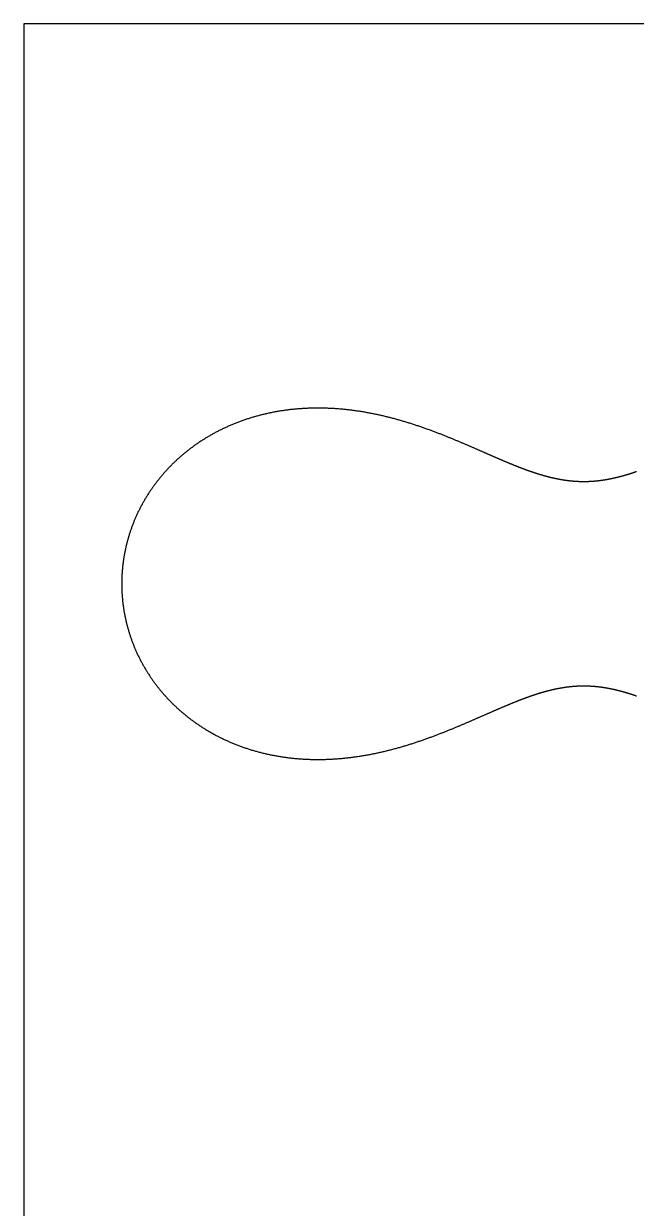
# Model space of a CAD drawing. Header units: metres. Extents: x 0 to 80, y 0 to 80.
# Drawn here: x 0 to 14.58, y 51.8 to 80 of the extents above; entities that cross this region are included whole.
import ezdxf

# ---------------------------------------------------------------- set-up
doc = ezdxf.new("R2010")
doc.units = ezdxf.units.M

msp = doc.modelspace()

# ---------------------------------------------------------------- linework, layer by layer
for p, q in [((80, 80), (0, 80)), ((0, 80), (0, 0))]:
    msp.add_line(p, q)
at = {"layer": 'ENGRAVE'}
msp.add_lwpolyline([(14.589025, 69.335147), (14.58224, 69.332796), (14.575482, 69.330464), (14.568752, 69.328149), (14.562049, 69.325851), (14.555373, 69.323571), (14.548723, 69.321308), (14.542099, 69.319062), (14.535502, 69.316833), (14.52893, 69.314621), (14.522384, 69.312425), (14.515864, 69.310246), (14.509368, 69.308084), (14.502897, 69.305938), (14.496451, 69.303808), (14.49003, 69.301694), (14.483632, 69.299596), (14.477259, 69.297515), (14.470909, 69.295449), (14.464583, 69.293398), (14.45828, 69.291363), (14.452, 69.289344), (14.445743, 69.28734), (14.439509, 69.285351), (14.433297, 69.283377), (14.427108, 69.281418), (14.42094, 69.279474), (14.414795, 69.277545), (14.408671, 69.275631), (14.402568, 69.273731), (14.396487, 69.271845), (14.390427, 69.269974), (14.384388, 69.268118), (14.378369, 69.266275), (14.372371, 69.264447), (14.366393, 69.262632), (14.360436, 69.260832), (14.354498, 69.259045), (14.34858, 69.257272), (14.342682, 69.255512), (14.336803, 69.253766), (14.330943, 69.252034), (14.325103, 69.250315), (14.319281, 69.248609), (14.313478, 69.246916), (14.307693, 69.245236), (14.301927, 69.243569), (14.296179, 69.241915), (14.290449, 69.240274), (14.284737, 69.238646), (14.279043, 69.23703), (14.273366, 69.235427), (14.267707, 69.233836), (14.262064, 69.232258), (14.256439, 69.230692), (14.250831, 69.229138), (14.245239, 69.227596), (14.239664, 69.226067), (14.234106, 69.224549), (14.228564, 69.223043), (14.223038, 69.221549), (14.217528, 69.220067), (14.212033, 69.218597), (14.206555, 69.217138), (14.201092, 69.215691), (14.195644, 69.214255), (14.190212, 69.212831), (14.184795, 69.211418), (14.179393, 69.210016), (14.174006, 69.208625), (14.168633, 69.207246), (14.163275, 69.205877), (14.157932, 69.20452), (14.152603, 69.203173), (14.147288, 69.201837), (14.141987, 69.200512), (14.1367, 69.199198), (14.131426, 69.197894), (14.126167, 69.196601), (14.120921, 69.195319), (14.115688, 69.194047), (14.110469, 69.192785), (14.105263, 69.191534), (14.100069, 69.190293), (14.094889, 69.189062), (14.089722, 69.187841), (14.084567, 69.18663), (14.079425, 69.18543), (14.074295, 69.184239), (14.069178, 69.183059), (14.064073, 69.181888), (14.05898, 69.180727), (14.053898, 69.179576), (14.048829, 69.178434), (14.043772, 69.177302), (14.038726, 69.17618), (14.033691, 69.175067), (14.028668, 69.173964), (14.023657, 69.17287), (14.018656, 69.171786), (14.013667, 69.170711), (14.008689, 69.169645), (14.003721, 69.168588), (13.998765, 69.167541), (13.993819, 69.166503), (13.988883, 69.165474), (13.983958, 69.164454), (13.979043, 69.163443), (13.974139, 69.16244), (13.969245, 69.161447), (13.964361, 69.160463), (13.959487, 69.159487), (13.954622, 69.15852), (13.949768, 69.157562), (13.944923, 69.156613), (13.940087, 69.155672), (13.935262, 69.15474), (13.930445, 69.153816), (13.925638, 69.152901), (13.92084, 69.151994), (13.916051, 69.151096), (13.911271, 69.150206), (13.9065, 69.149325), (13.901738, 69.148452), (13.896985, 69.147587), (13.89224, 69.14673), (13.887504, 69.145882), (13.882776, 69.145041), (13.878056, 69.144209), (13.873345, 69.143385), (13.868642, 69.142569), (13.863947, 69.141761), (13.859261, 69.14096), (13.854582, 69.140168), (13.849911, 69.139384), (13.845248, 69.138607), (13.840592, 69.137839), (13.835944, 69.137078), (13.831304, 69.136325), (13.826671, 69.13558), (13.822045, 69.134842), (13.817427, 69.134112), (13.812816, 69.13339), (13.808212, 69.132675), (13.803615, 69.131968), (13.799025, 69.131268), (13.794441, 69.130576), (13.789865, 69.129892), (13.785295, 69.129214), (13.780732, 69.128545), (13.776176, 69.127882), (13.771626, 69.127227), (13.767082, 69.12658), (13.762545, 69.125939), (13.758014, 69.125306), (13.753489, 69.124681), (13.748971, 69.124062), (13.744458, 69.123451), (13.739951, 69.122846), (13.73545, 69.122249), (13.730955, 69.12166), (13.726466, 69.121077), (13.721983, 69.120501), (13.717504, 69.119932), (13.713032, 69.119371), (13.708565, 69.118816), (13.704103, 69.118268), (13.699647, 69.117728), (13.695196, 69.117194), (13.69075, 69.116667), (13.686309, 69.116147), (13.681873, 69.115634), (13.677442, 69.115128), (13.673016, 69.114628), (13.668595, 69.114136), (13.664178, 69.11365), (13.659767, 69.113171), (13.655359, 69.112698), (13.650957, 69.112233), (13.646559, 69.111774), (13.642165, 69.111321), (13.637776, 69.110876), (13.633391, 69.110437), (13.62901, 69.110005), (13.624633, 69.109579), (13.62026, 69.10916), (13.615892, 69.108747), (13.611527, 69.108342), (13.607166, 69.107942), (13.602809, 69.107549), (13.598456, 69.107163), (13.594107, 69.106783), (13.589761, 69.10641), (13.585418, 69.106043), (13.58108, 69.105682), (13.576744, 69.105328), (13.572412, 69.104981), (13.568083, 69.10464), (13.563758, 69.104305), (13.559436, 69.103976), (13.555117, 69.103654), (13.550801, 69.103339), (13.546487, 69.103029), (13.542177, 69.102726), (13.53787, 69.10243), (13.533566, 69.102139), (13.529264, 69.101855), (13.524965, 69.101577), (13.520669, 69.101306), (13.516375, 69.10104), (13.512084, 69.100781), (13.507795, 69.100528), (13.503508, 69.100282), (13.499224, 69.100041), (13.494942, 69.099807), (13.490663, 69.099579), (13.486385, 69.099358), (13.48211, 69.099142), (13.477837, 69.098932), (13.473565, 69.098729), (13.469296, 69.098532), (13.465028, 69.098341), (13.460762, 69.098156), (13.456498, 69.097978), (13.452236, 69.097805), (13.447975, 69.097639), (13.443716, 69.097478), (13.439458, 69.097324), (13.435202, 69.097176), (13.430947, 69.097034), (13.426693, 69.096898), (13.422441, 69.096768), (13.41819, 69.096644), (13.41394, 69.096526), (13.409691, 69.096415), (13.405443, 69.096309), (13.401197, 69.09621), (13.396951, 69.096116), (13.392706, 69.096029), (13.388461, 69.095947), (13.384218, 69.095872), (13.379975, 69.095802), (13.375733, 69.095739), (13.371491, 69.095682), (13.36725, 69.095631), (13.36301, 69.095586), (13.358769, 69.095546), (13.35453, 69.095513), (13.35029, 69.095486), (13.346051, 69.095465), (13.341811, 69.09545), (13.337572, 69.095441), (13.333333, 69.095438), (13.329094, 69.095441), (13.324855, 69.09545), (13.320616, 69.095465), (13.316377, 69.095486), (13.312137, 69.095513), (13.307897, 69.095546), (13.303657, 69.095586), (13.299416, 69.095631), (13.295175, 69.095682), (13.290934, 69.095739), (13.286692, 69.095802), (13.282449, 69.095872), (13.278205, 69.095947), (13.273961, 69.096029), (13.269716, 69.096116), (13.26547, 69.09621), (13.261223, 69.096309), (13.256975, 69.096415), (13.252727, 69.096526), (13.248477, 69.096644), (13.244226, 69.096768), (13.239973, 69.096898), (13.23572, 69.097034), (13.231465, 69.097176), (13.227209, 69.097324), (13.222951, 69.097478), (13.218692, 69.097639), (13.214431, 69.097805), (13.210168, 69.097978), (13.205904, 69.098156), (13.201639, 69.098341), (13.197371, 69.098532), (13.193101, 69.098729), (13.18883, 69.098932), (13.184557, 69.099142), (13.180281, 69.099358), (13.176004, 69.099579), (13.171724, 69.099807), (13.167442, 69.100041), (13.163158, 69.100282), (13.158872, 69.100528), (13.154583, 69.100781), (13.150292, 69.10104), (13.145998, 69.101306), (13.141702, 69.101577), (13.137403, 69.101855), (13.133101, 69.102139), (13.128797, 69.10243), (13.124489, 69.102726), (13.120179, 69.103029), (13.115866, 69.103339), (13.11155, 69.103654), (13.107231, 69.103976), (13.102909, 69.104305), (13.098583, 69.10464), (13.094255, 69.104981), (13.089923, 69.105328), (13.085587, 69.105682), (13.081248, 69.106043), (13.076906, 69.10641), (13.07256, 69.106783), (13.068211, 69.107163), (13.063857, 69.107549), (13.0595, 69.107942), (13.05514, 69.108342), (13.050775, 69.108747), (13.046406, 69.10916), (13.042034, 69.109579), (13.037657, 69.110005), (13.033276, 69.110437), (13.028891, 69.110876), (13.024502, 69.111321), (13.020108, 69.111774), (13.01571, 69.112233), (13.011307, 69.112698), (13.0069, 69.113171), (13.002488, 69.11365), (12.998072, 69.114136), (12.993651, 69.114628), (12.989225, 69.115128), (12.984794, 69.115634), (12.980358, 69.116147), (12.975917, 69.116667), (12.971471, 69.117194), (12.96702, 69.117728), (12.962563, 69.118268), (12.958102, 69.118816), (12.953635, 69.119371), (12.949162, 69.119932), (12.944684, 69.120501), (12.940201, 69.121077), (12.935711, 69.12166), (12.931216, 69.122249), (12.926715, 69.122846), (12.922209, 69.123451), (12.917696, 69.124062), (12.913177, 69.124681), (12.908653, 69.125306), (12.904122, 69.125939), (12.899584, 69.12658), (12.895041, 69.127227), (12.890491, 69.127882), (12.885934, 69.128545), (12.881371, 69.129214), (12.876802, 69.129892), (12.872225, 69.130576), (12.867642, 69.131268), (12.863052, 69.131968), (12.858455, 69.132675), (12.853851, 69.13339), (12.84924, 69.134112), (12.844621, 69.134842), (12.839996, 69.13558), (12.835363, 69.136325), (12.830722, 69.137078), (12.826075, 69.137839), (12.821419, 69.138607), (12.816756, 69.139384), (12.812085, 69.140168), (12.807406, 69.14096), (12.802719, 69.141761), (12.798024, 69.142569), (12.793321, 69.143385), (12.78861, 69.144209), (12.783891, 69.145041), (12.779163, 69.145882), (12.774427, 69.14673), (12.769682, 69.147587), (12.764929, 69.148452), (12.760167, 69.149325), (12.755396, 69.150206), (12.750616, 69.151096), (12.745827, 69.151994), (12.741029, 69.152901), (12.736222, 69.153816), (12.731405, 69.15474), (12.726579, 69.155672), (12.721744, 69.156613), (12.716899, 69.157562), (12.712044, 69.15852), (12.70718, 69.159487), (12.702306, 69.160463), (12.697422, 69.161447), (12.692528, 69.16244), (12.687623, 69.163443), (12.682709, 69.164454), (12.677784, 69.165474), (12.672848, 69.166503), (12.667902, 69.167541), (12.662945, 69.168588), (12.657978, 69.169645), (12.653, 69.170711), (12.64801, 69.171786), (12.64301, 69.17287), (12.637998, 69.173964), (12.632975, 69.175067), (12.627941, 69.17618), (12.622895, 69.177302), (12.617838, 69.178434), (12.612768, 69.179576), (12.607687, 69.180727), (12.602594, 69.181888), (12.597489, 69.183059), (12.592371, 69.184239), (12.587242, 69.18543), (12.5821, 69.18663), (12.576945, 69.187841), (12.571777, 69.189062), (12.566597, 69.190293), (12.561404, 69.191534), (12.556198, 69.192785), (12.550979, 69.194047), (12.545746, 69.195319), (12.5405, 69.196601), (12.53524, 69.197894), (12.529967, 69.199198), (12.52468, 69.200512), (12.519379, 69.201837), (12.514064, 69.203173), (12.508735, 69.20452), (12.503391, 69.205877), (12.498034, 69.207246), (12.492661, 69.208625), (12.487274, 69.210016), (12.481872, 69.211418), (12.476454, 69.212831), (12.471022, 69.214255), (12.465575, 69.215691), (12.460112, 69.217138), (12.454633, 69.218597), (12.449139, 69.220067), (12.443629, 69.221549), (12.438103, 69.223043), (12.432561, 69.224549), (12.427002, 69.226067), (12.421427, 69.227596), (12.415836, 69.229138), (12.410228, 69.230692), (12.404602, 69.232258), (12.39896, 69.233836), (12.393301, 69.235427), (12.387624, 69.23703), (12.381929, 69.238646), (12.376217, 69.240274), (12.370487, 69.241915), (12.364739, 69.243569), (12.358973, 69.245236), (12.353189, 69.246916), (12.347386, 69.248609), (12.341564, 69.250315), (12.335723, 69.252034), (12.329864, 69.253766), (12.323985, 69.255512), (12.318086, 69.257272), (12.312168, 69.259045), (12.306231, 69.260832), (12.300273, 69.262632), (12.294295, 69.264447), (12.288297, 69.266275), (12.282279, 69.268118), (12.27624, 69.269974), (12.27018, 69.271845), (12.264098, 69.273731), (12.257996, 69.275631), (12.251872, 69.277545), (12.245727, 69.279474), (12.239559, 69.281418), (12.23337, 69.283377), (12.227158, 69.285351), (12.220924, 69.28734), (12.214667, 69.289344), (12.208387, 69.291363), (12.202084, 69.293398), (12.195758, 69.295449), (12.189408, 69.297515), (12.183035, 69.299596), (12.176637, 69.301694), (12.170215, 69.303808), (12.163769, 69.305938), (12.157299, 69.308084), (12.150803, 69.310246), (12.144282, 69.312425), (12.137736, 69.314621), (12.131165, 69.316833), (12.124567, 69.319062), (12.117944, 69.321308), (12.111294, 69.323571), (12.104618, 69.325851), (12.097914, 69.328149), (12.091184, 69.330464), (12.084427, 69.332796), (12.077642, 69.335147), (12.070829, 69.337515), (12.063988, 69.339901), (12.057119, 69.342305), (12.050221, 69.344728), (12.043295, 69.347169), (12.036339, 69.349628), (12.029354, 69.352106), (12.022339, 69.354603), (12.015294, 69.357119), (12.008219, 69.359654), (12.001114, 69.362208), (11.993978, 69.364781), (11.98681, 69.367374), (11.979611, 69.369987), (11.972381, 69.372619), (11.965119, 69.375272), (11.957824, 69.377944), (11.950497, 69.380637), (11.943136, 69.38335), (11.935743, 69.386083), (11.928316, 69.388838), (11.920855, 69.391613), (11.913361, 69.394409), (11.905831, 69.397226), (11.898267, 69.400065), (11.890668, 69.402925), (11.883033, 69.405807), (11.875363, 69.40871), (11.867656, 69.411636), (11.859913, 69.414583), (11.852133, 69.417553), (11.844316, 69.420546), (11.836462, 69.423561), (11.82857, 69.426599), (11.820639, 69.429659), (11.81267, 69.432743), (11.804662, 69.43585), (11.796614, 69.438981), (11.788527, 69.442135), (11.7804, 69.445313), (11.772233, 69.448515), (11.764024, 69.451742), (11.755775, 69.454992), (11.747483, 69.458267), (11.73915, 69.461567), (11.730775, 69.464892), (11.722356, 69.468241), (11.713895, 69.471616), (11.70539, 69.475016), (11.696841, 69.478442), (11.688247, 69.481894), (11.679609, 69.485371), (11.670926, 69.488875), (11.662196, 69.492405), (11.653421, 69.495962), (11.644599, 69.499545), (11.63573, 69.503155), (11.626814, 69.506792), (11.61785, 69.510456), (11.608838, 69.514148), (11.599776, 69.517867), (11.590666, 69.521614), (11.581506, 69.525389), (11.572296, 69.529192), (11.563035, 69.533024), (11.553723, 69.536884), (11.54436, 69.540772), (11.534945, 69.54469), (11.525477, 69.548637), (11.515956, 69.552613), (11.506382, 69.556618), (11.496754, 69.560653), (11.487071, 69.564718), (11.477334, 69.568813), (11.467541, 69.572938), (11.457692, 69.577093), (11.447786, 69.581279), (11.437824, 69.585495), (11.427804, 69.589743), (11.417726, 69.594021), (11.40759, 69.598331), (11.397394, 69.602672), (11.387139, 69.607045), (11.376824, 69.611449), (11.366449, 69.615886), (11.356012, 69.620354), (11.345513, 69.624855), (11.334952, 69.629388), (11.324329, 69.633954), (11.313642, 69.638553), (11.302891, 69.643184), (11.292076, 69.647848), (11.281195, 69.652546), (11.270249, 69.657277), (11.259238, 69.662041), (11.248159, 69.666839), (11.237013, 69.671671), (11.225799, 69.676537), (11.214517, 69.681437), (11.203167, 69.686371), (11.191746, 69.691339), (11.180256, 69.696341), (11.168695, 69.701378), (11.157062, 69.70645), (11.145358, 69.711556), (11.133582, 69.716697), (11.121733, 69.721873), (11.10981, 69.727084), (11.097813, 69.73233), (11.085741, 69.737612), (11.073595, 69.742928), (11.061372, 69.74828), (11.049073, 69.753667), (11.036698, 69.759089), (11.024244, 69.764547), (11.011713, 69.77004), (10.999103, 69.775569), (10.986414, 69.781134), (10.973645, 69.786733), (10.960796, 69.792369), (10.947866, 69.79804), (10.934855, 69.803746), (10.921762, 69.809488), (10.908586, 69.815266), (10.895327, 69.821078), (10.881984, 69.826927), (10.868558, 69.83281), (10.855047, 69.838729), (10.84145, 69.844683), (10.827768, 69.850672), (10.814, 69.856696), (10.800145, 69.862754), (10.786203, 69.868848), (10.772174, 69.874976), (10.758056, 69.881139), (10.743849, 69.887336), (10.729553, 69.893566), (10.715168, 69.899831), (10.700693, 69.90613), (10.686127, 69.912462), (10.671471, 69.918827), (10.656723, 69.925226), (10.641883, 69.931657), (10.626951, 69.938121), (10.611927, 69.944617), (10.596809, 69.951145), (10.581599, 69.957704), (10.566295, 69.964295), (10.550896, 69.970917), (10.535404, 69.977569), (10.519817, 69.984252), (10.504135, 69.990964), (10.488357, 69.997706), (10.472484, 70.004476), (10.456516, 70.011276), (10.440451, 70.018103), (10.42429, 70.024958), (10.408033, 70.03184), (10.391679, 70.038749), (10.375228, 70.045683), (10.35868, 70.052643), (10.342035, 70.059629), (10.325293, 70.066638), (10.308453, 70.073672), (10.291515, 70.080728), (10.274481, 70.087807), (10.257348, 70.094908), (10.240118, 70.10203), (10.22279, 70.109173), (10.205364, 70.116336), (10.187841, 70.123517), (10.17022, 70.130718), (10.152502, 70.137935), (10.134686, 70.14517), (10.116772, 70.15242), (10.098762, 70.159686), (10.080654, 70.166967), (10.062449, 70.17426), (10.044148, 70.181567), (10.02575, 70.188885), (10.007255, 70.196215), (9.988665, 70.203554), (9.969979, 70.210903), (9.951197, 70.21826), (9.93232, 70.225624), (9.913348, 70.232994), (9.894282, 70.24037), (9.875121, 70.24775), (9.855867, 70.255133), (9.83652, 70.262519), (9.817079, 70.269906), (9.797547, 70.277293), (9.777922, 70.284679), (9.758206, 70.292063), (9.7384, 70.299445), (9.718503, 70.306822), (9.698516, 70.314194), (9.67844, 70.32156), (9.658276, 70.328918), (9.638024, 70.336267), (9.617685, 70.343607), (9.597259, 70.350936), (9.576747, 70.358254), (9.55615, 70.365557), (9.535469, 70.372847), (9.514704, 70.380121), (9.493857, 70.387378), (9.472927, 70.394618), (9.451916, 70.401838), (9.430824, 70.409039), (9.409653, 70.416217), (9.388403, 70.423373), (9.367075, 70.430506), (9.34567, 70.437613), (9.324188, 70.444694), (9.302632, 70.451747), (9.281001, 70.458772), (9.259297, 70.465767), (9.23752, 70.472731), (9.215672, 70.479663), (9.193753, 70.486562), (9.171764, 70.493426), (9.149707, 70.500254), (9.127583, 70.507045), (9.105392, 70.513798), (9.083135, 70.520511), (9.060814, 70.527184), (9.038429, 70.533816), (9.015982, 70.540404), (8.993473, 70.546949), (8.970905, 70.553449), (8.948276, 70.559902), (8.92559, 70.566309), (8.902846, 70.572666), (8.880047, 70.578974), (8.857192, 70.585232), (8.834284, 70.591438), (8.811322, 70.597591), (8.788309, 70.60369), (8.765246, 70.609734), (8.742133, 70.615722), (8.718971, 70.621654), (8.695762, 70.627527), (8.672507, 70.633341), (8.649206, 70.639095), (8.625862, 70.644789), (8.602474, 70.65042), (8.579045, 70.655988), (8.555575, 70.661493), (8.532065, 70.666933), (8.508517, 70.672307), (8.484931, 70.677614), (8.461308, 70.682854), (8.437651, 70.688026), (8.413959, 70.693128), (8.390234, 70.69816), (8.366477, 70.703122), (8.342689, 70.708011), (8.31887, 70.712828), (8.295023, 70.717572), (8.271148, 70.722242), (8.247246, 70.726836), (8.223319, 70.731356), (8.199367, 70.735799), (8.175391, 70.740164), (8.151392, 70.744452), (8.127372, 70.748662), (8.103331, 70.752793), (8.07927, 70.756843), (8.055191, 70.760814), (8.031094, 70.764703), (8.006981, 70.76851), (7.982851, 70.772236), (7.958708, 70.775878), (7.93455, 70.779437), (7.91038, 70.782912), (7.886198, 70.786303), (7.862005, 70.789609), (7.837802, 70.792829), (7.81359, 70.795962), (7.78937, 70.79901), (7.765143, 70.80197), (7.740909, 70.804843), (7.71667, 70.807628), (7.692427, 70.810324), (7.668181, 70.812932), (7.643931, 70.81545), (7.61968, 70.817879), (7.595428, 70.820218), (7.571175, 70.822466), (7.546924, 70.824624), (7.522674, 70.82669), (7.498426, 70.828666), (7.474182, 70.830549), (7.449941, 70.83234), (7.425706, 70.834039), (7.401476, 70.835646), (7.377253, 70.837159), (7.353037, 70.838579), (7.328829, 70.839906), (7.304629, 70.841139), (7.28044, 70.842278), (7.25626, 70.843323), (7.232092, 70.844274), (7.207935, 70.84513), (7.183791, 70.845891), (7.15966, 70.846558), (7.135543, 70.847129), (7.111441, 70.847605), (7.087354, 70.847985), (7.063283, 70.84827), (7.03923, 70.848459), (7.015193, 70.848553), (6.991175, 70.84855), (6.967175, 70.848451), (6.943195, 70.848256), (6.919235, 70.847965), (6.895296, 70.847577), (6.871378, 70.847093), (6.847482, 70.846512), (6.823609, 70.845835), (6.79976, 70.845061), (6.775934, 70.844191), (6.752133, 70.843224), (6.728356, 70.84216), (6.704606, 70.840999), (6.680882, 70.839741), (6.657185, 70.838387), (6.633516, 70.836936), (6.609874, 70.835388), (6.586261, 70.833743), (6.562678, 70.832002), (6.539124, 70.830163), (6.515601, 70.828228), (6.492108, 70.826197), (6.468647, 70.824068), (6.445218, 70.821843), (6.421822, 70.819522), (6.398458, 70.817104), (6.375128, 70.814589), (6.351833, 70.811978), (6.328572, 70.809271), (6.305346, 70.806468), (6.282155, 70.803568), (6.259001, 70.800573), (6.235883, 70.797481), (6.212803, 70.794294), (6.18976, 70.791011), (6.166755, 70.787632), (6.143789, 70.784158), (6.120861, 70.780588), (6.097974, 70.776923), (6.075126, 70.773163), (6.052319, 70.769308), (6.029552, 70.765357), (6.006827, 70.761313), (5.984144, 70.757173), (5.961503, 70.752939), (5.938904, 70.748611), (5.916349, 70.744188), (5.893838, 70.739672), (5.87137, 70.735061), (5.848947, 70.730357), (5.826568, 70.725559), (5.804235, 70.720668), (5.781947, 70.715684), (5.759706, 70.710607), (5.737511, 70.705437), (5.715363, 70.700174), (5.693262, 70.694819), (5.671209, 70.689372), (5.649204, 70.683832), (5.627248, 70.678201), (5.60534, 70.672478), (5.583482, 70.666663), (5.561673, 70.660757), (5.539915, 70.654761), (5.518206, 70.648673), (5.496549, 70.642494), (5.474943, 70.636225), (5.453388, 70.629866), (5.431885, 70.623417), (5.410434, 70.616878), (5.389036, 70.61025), (5.367691, 70.603532), (5.3464, 70.596725), (5.325162, 70.589829), (5.303978, 70.582845), (5.282848, 70.575772), (5.261773, 70.568611), (5.240754, 70.561362), (5.219789, 70.554026), (5.198881, 70.546602), (5.178028, 70.53909), (5.157232, 70.531492), (5.136493, 70.523807), (5.11581, 70.516036), (5.095185, 70.508178), (5.074618, 70.500235), (5.054109, 70.492205), (5.033658, 70.484091), (5.013266, 70.475891), (4.992933, 70.467606), (4.97266, 70.459237), (4.952445, 70.450783), (4.932291, 70.442245), (4.912197, 70.433623), (4.892164, 70.424917), (4.872191, 70.416129), (4.85228, 70.407257), (4.83243, 70.398302), (4.812642, 70.389265), (4.792915, 70.380146), (4.773252, 70.370945), (4.75365, 70.361662), (4.734112, 70.352298), (4.714637, 70.342852), (4.695225, 70.333326), (4.675877, 70.323719), (4.656593, 70.314032), (4.637374, 70.304265), (4.618219, 70.294419), (4.599129, 70.284493), (4.580104, 70.274487), (4.561145, 70.264403), (4.542251, 70.254241), (4.523423, 70.244), (4.504661, 70.233682), (4.485966, 70.223285), (4.467338, 70.212812), (4.448777, 70.202261), (4.430283, 70.191634), (4.411856, 70.18093), (4.393498, 70.17015), (4.375207, 70.159294), (4.356985, 70.148363), (4.338831, 70.137356), (4.320747, 70.126275), (4.302731, 70.115118), (4.284784, 70.103888), (4.266907, 70.092584), (4.2491, 70.081205), (4.231363, 70.069754), (4.213697, 70.058229), (4.196101, 70.046632), (4.178575, 70.034962), (4.161121, 70.02322), (4.143738, 70.011406), (4.126426, 69.999521), (4.109186, 69.987564), (4.092018, 69.975536), (4.074923, 69.963438), (4.057899, 69.95127), (4.040949, 69.939032), (4.024071, 69.926724), (4.007266, 69.914347), (3.990535, 69.901901), (3.973877, 69.889386), (3.957293, 69.876803), (3.940783, 69.864152), (3.924347, 69.851433), (3.907986, 69.838647), (3.891699, 69.825793), (3.875487, 69.812873), (3.85935, 69.799887), (3.843288, 69.786835), (3.827302, 69.773717), (3.811392, 69.760533), (3.795557, 69.747284), (3.779799, 69.733971), (3.764117, 69.720593), (3.748511, 69.707151), (3.732982, 69.693646), (3.71753, 69.680077), (3.702156, 69.666444), (3.686858, 69.65275), (3.671638, 69.638992), (3.656496, 69.625173), (3.641432, 69.611292), (3.626445, 69.597349), (3.611538, 69.583345), (3.596708, 69.569281), (3.581957, 69.555156), (3.567286, 69.540971), (3.552693, 69.526726), (3.538179, 69.512422), (3.523745, 69.498059), (3.509391, 69.483637), (3.495116, 69.469157), (3.480921, 69.454618), (3.466807, 69.440022), (3.452773, 69.425369), (3.438819, 69.410658), (3.424946, 69.395891), (3.411154, 69.381068), (3.397443, 69.366188), (3.383813, 69.351253), (3.370265, 69.336263), (3.356798, 69.321218), (3.343413, 69.306118), (3.330109, 69.290963), (3.316888, 69.275755), (3.303749, 69.260493), (3.290693, 69.245179), (3.277719, 69.229811), (3.264827, 69.21439), (3.252019, 69.198918), (3.239294, 69.183393), (3.226652, 69.167818), (3.214093, 69.15219), (3.201618, 69.136513), (3.189226, 69.120784), (3.176919, 69.105006), (3.164695, 69.089178), (3.152555, 69.073301), (3.1405, 69.057374), (3.128529, 69.041399), (3.116643, 69.025375), (3.104842, 69.009304), (3.093125, 68.993185), (3.081493, 68.977019), (3.069947, 68.960805), (3.058486, 68.944546), (3.04711, 68.92824), (3.03582, 68.911888), (3.024616, 68.89549), (3.013497, 68.879048), (3.002465, 68.862561), (2.991519, 68.846029), (2.980659, 68.829453), (2.969885, 68.812834), (2.959198, 68.796171), (2.948598, 68.779465), (2.938085, 68.762716), (2.927658, 68.745926), (2.917319, 68.729093), (2.907066, 68.712219), (2.896901, 68.695304), (2.886824, 68.678347), (2.876834, 68.661351), (2.866932, 68.644314), (2.857117, 68.627237), (2.847391, 68.610121), (2.837752, 68.592966), (2.828202, 68.575773), (2.81874, 68.558541), (2.809367, 68.541271), (2.800082, 68.523963), (2.790885, 68.506618), (2.781778, 68.489237), (2.772759, 68.471819), (2.763829, 68.454364), (2.754989, 68.436874), (2.746237, 68.419349), (2.737575, 68.401789), (2.729002, 68.384194), (2.720519, 68.366564), (2.712125, 68.348901), (2.703821, 68.331204), (2.695607, 68.313474), (2.687483, 68.295711), (2.679449, 68.277915), (2.671504, 68.260088), (2.663651, 68.242228), (2.655887, 68.224338), (2.648214, 68.206416), (2.640631, 68.188464), (2.633139, 68.170481), (2.625737, 68.152468), (2.618427, 68.134426), (2.611207, 68.116355), (2.604078, 68.098255), (2.59704, 68.080127), (2.590093, 68.06197), (2.583237, 68.043786), (2.576473, 68.025574), (2.5698, 68.007336), (2.563219, 67.98907), (2.556729, 67.970779), (2.55033, 67.952462), (2.544023, 67.934119), (2.537808, 67.915752), (2.531685, 67.897359), (2.525654, 67.878942), (2.519715, 67.860501), (2.513867, 67.842037), (2.508112, 67.823549), (2.502449, 67.805038), (2.496879, 67.786505), (2.4914, 67.76795), (2.486014, 67.749373), (2.480721, 67.730775), (2.47552, 67.712155), (2.470411, 67.693515), (2.465396, 67.674855), (2.460473, 67.656175), (2.455642, 67.637475), (2.450905, 67.618756), (2.44626, 67.600018), (2.441709, 67.581262), (2.43725, 67.562488), (2.432884, 67.543696), (2.428612, 67.524887), (2.424432, 67.506061), (2.420346, 67.487218), (2.416353, 67.46836), (2.412453, 67.449485), (2.408647, 67.430595), (2.404934, 67.41169), (2.401315, 67.392771), (2.397789, 67.373837), (2.394356, 67.354889), (2.391017, 67.335927), (2.387772, 67.316953), (2.38462, 67.297966), (2.381562, 67.278966), (2.378598, 67.259954), (2.375727, 67.24093), (2.37295, 67.221896), (2.370267, 67.20285), (2.367678, 67.183794), (2.365183, 67.164727), (2.362782, 67.145651), (2.360474, 67.126566), (2.358261, 67.107471), (2.356141, 67.088368), (2.354116, 67.069256), (2.352184, 67.050137), (2.350347, 67.03101), (2.348604, 67.011876), (2.346955, 66.992735), (2.3454, 66.973587), (2.343939, 66.954434), (2.342572, 66.935275), (2.3413, 66.916111), (2.340121, 66.896942), (2.339037, 66.877768), (2.338048, 66.85859), (2.337152, 66.839408), (2.336351, 66.820223), (2.335643, 66.801035), (2.335031, 66.781845), (2.334512, 66.762652), (2.334088, 66.743457), (2.333758, 66.724261), (2.333522, 66.705063), (2.33338, 66.685865), (2.333333, 66.666667), (2.33338, 66.647468), (2.333522, 66.62827), (2.333758, 66.609072), (2.334088, 66.589876), (2.334512, 66.570681), (2.335031, 66.551488), (2.335643, 66.532298), (2.336351, 66.51311), (2.337152, 66.493925), (2.338048, 66.474743), (2.339037, 66.455565), (2.340121, 66.436392), (2.3413, 66.417223), (2.342572, 66.398058), (2.343939, 66.378899), (2.3454, 66.359746), (2.346955, 66.340599), (2.348604, 66.321458), (2.350347, 66.302323), (2.352184, 66.283196), (2.354116, 66.264077), (2.356141, 66.244965), (2.358261, 66.225862), (2.360474, 66.206768), (2.362782, 66.187682), (2.365183, 66.168606), (2.367678, 66.149539), (2.370267, 66.130483), (2.37295, 66.111438), (2.375727, 66.092403), (2.378598, 66.073379), (2.381562, 66.054368), (2.38462, 66.035368), (2.387772, 66.01638), (2.391017, 65.997406), (2.394356, 65.978445), (2.397789, 65.959497), (2.401315, 65.940563), (2.404934, 65.921643), (2.408647, 65.902738), (2.412453, 65.883848), (2.416353, 65.864974), (2.420346, 65.846115), (2.424432, 65.827272), (2.428612, 65.808446), (2.432884, 65.789637), (2.43725, 65.770846), (2.441709, 65.752071), (2.44626, 65.733315), (2.450905, 65.714578), (2.455642, 65.695859), (2.460473, 65.677159), (2.465396, 65.658479), (2.470411, 65.639818), (2.47552, 65.621178), (2.480721, 65.602559), (2.486014, 65.58396), (2.4914, 65.565383), (2.496879, 65.546828), (2.502449, 65.528295), (2.508112, 65.509784), (2.513867, 65.491297), (2.519715, 65.472832), (2.525654, 65.454391), (2.531685, 65.435974), (2.537808, 65.417582), (2.544023, 65.399214), (2.55033, 65.380871), (2.556729, 65.362554), (2.563219, 65.344263), (2.5698, 65.325998), (2.576473, 65.307759), (2.583237, 65.289548), (2.590093, 65.271363), (2.59704, 65.253207), (2.604078, 65.235078), (2.611207, 65.216978), (2.618427, 65.198907), (2.625737, 65.180865), (2.633139, 65.162852), (2.640631, 65.14487), (2.648214, 65.126917), (2.655887, 65.108996), (2.663651, 65.091105), (2.671504, 65.073246), (2.679449, 65.055418), (2.687483, 65.037623), (2.695607, 65.01986), (2.703821, 65.002129), (2.712125, 64.984433), (2.720519, 64.966769), (2.729002, 64.94914), (2.737575, 64.931545), (2.746237, 64.913984), (2.754989, 64.896459), (2.763829, 64.878969), (2.772759, 64.861515), (2.781778, 64.844097), (2.790885, 64.826715), (2.800082, 64.80937), (2.809367, 64.792063), (2.81874, 64.774793), (2.828202, 64.757561), (2.837752, 64.740367), (2.847391, 64.723212), (2.857117, 64.706096), (2.866932, 64.68902), (2.876834, 64.671983), (2.886824, 64.654986), (2.896901, 64.63803), (2.907066, 64.621114), (2.917319, 64.60424), (2.927658, 64.587408), (2.938085, 64.570617), (2.948598, 64.553868), (2.959198, 64.537163), (2.969885, 64.5205), (2.980659, 64.50388), (2.991519, 64.487305), (3.002465, 64.470773), (3.013497, 64.454286), (3.024616, 64.437843), (3.03582, 64.421446), (3.04711, 64.405094), (3.058486, 64.388788), (3.069947, 64.372528), (3.081493, 64.356315), (3.093125, 64.340148), (3.104842, 64.324029), (3.116643, 64.307958), (3.128529, 64.291934), (3.1405, 64.275959), (3.152555, 64.260033), (3.164695, 64.244155), (3.176919, 64.228327), (3.189226, 64.212549), (3.201618, 64.196821), (3.214093, 64.181143), (3.226652, 64.165516), (3.239294, 64.14994), (3.252019, 64.134416), (3.264827, 64.118943), (3.277719, 64.103523), (3.290693, 64.088155), (3.303749, 64.07284), (3.316888, 64.057578), (3.330109, 64.04237), (3.343413, 64.027216), (3.356798, 64.012116), (3.370265, 63.99707), (3.383813, 63.98208), (3.397443, 63.967145), (3.411154, 63.952266), (3.424946, 63.937442), (3.438819, 63.922675), (3.452773, 63.907965), (3.466807, 63.893311), (3.480921, 63.878715), (3.495116, 63.864177), (3.509391, 63.849696), (3.523745, 63.835275), (3.538179, 63.820911), (3.552693, 63.806607), (3.567286, 63.792363), (3.581957, 63.778178), (3.596708, 63.764053), (3.611538, 63.749988), (3.626445, 63.735984), (3.641432, 63.722042), (3.656496, 63.708161), (3.671638, 63.694341), (3.686858, 63.680584), (3.702156, 63.666889), (3.71753, 63.653257), (3.732982, 63.639688), (3.748511, 63.626182), (3.764117, 63.61274), (3.779799, 63.599362), (3.795557, 63.586049), (3.811392, 63.5728), (3.827302, 63.559617), (3.843288, 63.546499), (3.85935, 63.533446), (3.875487, 63.52046), (3.891699, 63.50754), (3.907986, 63.494687), (3.924347, 63.4819), (3.940783, 63.469182), (3.957293, 63.456531), (3.973877, 63.443947), (3.990535, 63.431433), (4.007266, 63.418986), (4.024071, 63.406609), (4.040949, 63.394301), (4.057899, 63.382063), (4.074923, 63.369895), (4.092018, 63.357797), (4.109186, 63.345769), (4.126426, 63.333813), (4.143738, 63.321927), (4.161121, 63.310114), (4.178575, 63.298372), (4.196101, 63.286702), (4.213697, 63.275104), (4.231363, 63.26358), (4.2491, 63.252128), (4.266907, 63.24075), (4.284784, 63.229445), (4.302731, 63.218215), (4.320747, 63.207059), (4.338831, 63.195977), (4.356985, 63.184971), (4.375207, 63.174039), (4.393498, 63.163183), (4.411856, 63.152403), (4.430283, 63.1417), (4.448777, 63.131072), (4.467338, 63.120522), (4.485966, 63.110048), (4.504661, 63.099652), (4.523423, 63.089333), (4.542251, 63.079092), (4.561145, 63.06893), (4.580104, 63.058846), (4.599129, 63.048841), (4.618219, 63.038915), (4.637374, 63.029068), (4.656593, 63.019301), (4.675877, 63.009614), (4.695225, 63.000007), (4.714637, 62.990481), (4.734112, 62.981036), (4.75365, 62.971671), (4.773252, 62.962389), (4.792915, 62.953187), (4.812642, 62.944068), (4.83243, 62.935031), (4.85228, 62.926076), (4.872191, 62.917205), (4.892164, 62.908416), (4.912197, 62.89971), (4.932291, 62.891089), (4.952445, 62.882551), (4.97266, 62.874097), (4.992933, 62.865727), (5.013266, 62.857443), (5.033658, 62.849243), (5.054109, 62.841128), (5.074618, 62.833099), (5.095185, 62.825155), (5.11581, 62.817298), (5.136493, 62.809526), (5.157232, 62.801841), (5.178028, 62.794243), (5.198881, 62.786732), (5.219789, 62.779308), (5.240754, 62.771971), (5.261773, 62.764722), (5.282848, 62.757561), (5.303978, 62.750488), (5.325162, 62.743504), (5.3464, 62.736608), (5.367691, 62.729801), (5.389036, 62.723083), (5.410434, 62.716455), (5.431885, 62.709916), (5.453388, 62.703467), (5.474943, 62.697108), (5.496549, 62.690839), (5.518206, 62.684661), (5.539915, 62.678573), (5.561673, 62.672576), (5.583482, 62.66667), (5.60534, 62.660856), (5.627248, 62.655132), (5.649204, 62.649501), (5.671209, 62.643962), (5.693262, 62.638514), (5.715363, 62.633159), (5.737511, 62.627896), (5.759706, 62.622726), (5.781947, 62.617649), (5.804235, 62.612665), (5.826568, 62.607774), (5.848947, 62.602976), (5.87137, 62.598272), (5.893838, 62.593662), (5.916349, 62.589145), (5.938904, 62.584723), (5.961503, 62.580394), (5.984144, 62.57616), (6.006827, 62.572021), (6.029552, 62.567976), (6.052319, 62.564026), (6.075126, 62.560171), (6.097974, 62.55641), (6.120861, 62.552745), (6.143789, 62.549176), (6.166755, 62.545701), (6.18976, 62.542323), (6.212803, 62.539039), (6.235883, 62.535852), (6.259001, 62.532761), (6.282155, 62.529765), (6.305346, 62.526865), (6.328572, 62.524062), (6.351833, 62.521355), (6.375128, 62.518744), (6.398458, 62.51623), (6.421822, 62.513812), (6.445218, 62.51149), (6.468647, 62.509265), (6.492108, 62.507137), (6.515601, 62.505105), (6.539124, 62.50317), (6.562678, 62.501332), (6.586261, 62.49959), (6.609874, 62.497945), (6.633516, 62.496397), (6.657185, 62.494946), (6.680882, 62.493592), (6.704606, 62.492334), (6.728356, 62.491174), (6.752133, 62.49011), (6.775934, 62.489142), (6.79976, 62.488272), (6.823609, 62.487498), (6.847482, 62.486821), (6.871378, 62.48624), (6.895296, 62.485756), (6.919235, 62.485369), (6.943195, 62.485077), (6.967175, 62.484882), (6.991175, 62.484784), (7.015193, 62.484781), (7.03923, 62.484874), (7.063283, 62.485063), (7.087354, 62.485348), (7.111441, 62.485729), (7.135543, 62.486204), (7.15966, 62.486776), (7.183791, 62.487442), (7.207935, 62.488203), (7.232092, 62.489059), (7.25626, 62.49001), (7.28044, 62.491055), (7.304629, 62.492194), (7.328829, 62.493427), (7.353037, 62.494754), (7.377253, 62.496174), (7.401476, 62.497688), (7.425706, 62.499294), (7.449941, 62.500993), (7.474182, 62.502784), (7.498426, 62.504668), (7.522674, 62.506643), (7.546924, 62.50871), (7.571175, 62.510867), (7.595428, 62.513116), (7.61968, 62.515454), (7.643931, 62.517883), (7.668181, 62.520402), (7.692427, 62.523009), (7.71667, 62.525706), (7.740909, 62.528491), (7.765143, 62.531363), (7.78937, 62.534324), (7.81359, 62.537371), (7.837802, 62.540505), (7.862005, 62.543725), (7.886198, 62.54703), (7.91038, 62.550421), (7.93455, 62.553896), (7.958708, 62.557455), (7.982851, 62.561098), (8.006981, 62.564823), (8.031094, 62.56863), (8.055191, 62.57252), (8.07927, 62.57649), (8.103331, 62.580541), (8.127372, 62.584671), (8.151392, 62.588881), (8.175391, 62.593169), (8.199367, 62.597535), (8.223319, 62.601978), (8.247246, 62.606497), (8.271148, 62.611092), (8.295023, 62.615761), (8.31887, 62.620505), (8.342689, 62.625322), (8.366477, 62.630212), (8.390234, 62.635173), (8.413959, 62.640205), (8.437651, 62.645308), (8.461308, 62.650479), (8.484931, 62.655719), (8.508517, 62.661027), (8.532065, 62.666401), (8.555575, 62.67184), (8.579045, 62.677345), (8.602474, 62.682913), (8.625862, 62.688545), (8.649206, 62.694238), (8.672507, 62.699992), (8.695762, 62.705806), (8.718971, 62.71168), (8.742133, 62.717611), (8.765246, 62.723599), (8.788309, 62.729643), (8.811322, 62.735743), (8.834284, 62.741896), (8.857192, 62.748101), (8.880047, 62.754359), (8.902846, 62.760667), (8.92559, 62.767025), (8.948276, 62.773431), (8.970905, 62.779884), (8.993473, 62.786384), (9.015982, 62.792929), (9.038429, 62.799518), (9.060814, 62.806149), (9.083135, 62.812822), (9.105392, 62.819536), (9.127583, 62.826289), (9.149707, 62.83308), (9.171764, 62.839908), (9.193753, 62.846772), (9.215672, 62.85367), (9.23752, 62.860602), (9.259297, 62.867566), (9.281001, 62.874561), (9.302632, 62.881586), (9.324188, 62.88864), (9.34567, 62.895721), (9.367075, 62.902828), (9.388403, 62.90996), (9.409653, 62.917116), (9.430824, 62.924295), (9.451916, 62.931495), (9.472927, 62.938715), (9.493857, 62.945955), (9.514704, 62.953212), (9.535469, 62.960486), (9.55615, 62.967776), (9.576747, 62.97508), (9.597259, 62.982397), (9.617685, 62.989726), (9.638024, 62.997066), (9.658276, 63.004416), (9.67844, 63.011774), (9.698516, 63.019139), (9.718503, 63.026511), (9.7384, 63.033889), (9.758206, 63.04127), (9.777922, 63.048654), (9.797547, 63.05604), (9.817079, 63.063427), (9.83652, 63.070814), (9.855867, 63.0782), (9.875121, 63.085583), (9.894282, 63.092963), (9.913348, 63.100339), (9.93232, 63.107709), (9.951197, 63.115073), (9.969979, 63.12243), (9.988665, 63.129779), (10.007255, 63.137118), (10.02575, 63.144448), (10.044148, 63.151766), (10.062449, 63.159073), (10.080654, 63.166367), (10.098762, 63.173647), (10.116772, 63.180913), (10.134686, 63.188164), (10.152502, 63.195398), (10.17022, 63.202616), (10.187841, 63.209816), (10.205364, 63.216998), (10.22279, 63.22416), (10.240118, 63.231303), (10.257348, 63.238425), (10.274481, 63.245526), (10.291515, 63.252605), (10.308453, 63.259662), (10.325293, 63.266695), (10.342035, 63.273705), (10.35868, 63.28069), (10.375228, 63.28765), (10.391679, 63.294585), (10.408033, 63.301493), (10.42429, 63.308375), (10.440451, 63.31523), (10.456516, 63.322058), (10.472484, 63.328857), (10.488357, 63.335628), (10.504135, 63.342369), (10.519817, 63.349082), (10.535404, 63.355764), (10.550896, 63.362417), (10.566295, 63.369038), (10.581599, 63.375629), (10.596809, 63.382189), (10.611927, 63.388717), (10.626951, 63.395212), (10.641883, 63.401676), (10.656723, 63.408107), (10.671471, 63.414506), (10.686127, 63.420871), (10.700693, 63.427203), (10.715168, 63.433502), (10.729553, 63.439767), (10.743849, 63.445998), (10.758056, 63.452195), (10.772174, 63.458357), (10.786203, 63.464485), (10.800145, 63.470579), (10.814, 63.476638), (10.827768, 63.482662), (10.84145, 63.488651), (10.855047, 63.494605), (10.868558, 63.500523), (10.881984, 63.506407), (10.895327, 63.512255), (10.908586, 63.518068), (10.921762, 63.523845), (10.934855, 63.529587), (10.947866, 63.535294), (10.960796, 63.540964), (10.973645, 63.5466), (10.986414, 63.5522), (10.999103, 63.557764), (11.011713, 63.563293), (11.024244, 63.568786), (11.036698, 63.574244), (11.049073, 63.579667), (11.061372, 63.585054), (11.073595, 63.590405), (11.085741, 63.595722), (11.097813, 63.601003), (11.10981, 63.606249), (11.121733, 63.61146), (11.133582, 63.616636), (11.145358, 63.621777), (11.157062, 63.626884), (11.168695, 63.631955), (11.180256, 63.636992), (11.191746, 63.641995), (11.203167, 63.646963), (11.214517, 63.651897), (11.225799, 63.656796), (11.237013, 63.661662), (11.248159, 63.666494), (11.259238, 63.671292), (11.270249, 63.676056), (11.281195, 63.680787), (11.292076, 63.685485), (11.302891, 63.690149), (11.313642, 63.694781), (11.324329, 63.699379), (11.334952, 63.703945), (11.345513, 63.708478), (11.356012, 63.712979), (11.366449, 63.717447), (11.376824, 63.721884), (11.387139, 63.726288), (11.397394, 63.730661), (11.40759, 63.735002), (11.417726, 63.739312), (11.427804, 63.743591), (11.437824, 63.747838), (11.447786, 63.752055), (11.457692, 63.75624), (11.467541, 63.760396), (11.477334, 63.764521), (11.487071, 63.768616), (11.496754, 63.77268), (11.506382, 63.776715), (11.515956, 63.780721), (11.525477, 63.784697), (11.534945, 63.788643), (11.54436, 63.792561), (11.553723, 63.79645), (11.563035, 63.80031), (11.572296, 63.804141), (11.581506, 63.807944), (11.590666, 63.811719), (11.599776, 63.815466), (11.608838, 63.819186), (11.61785, 63.822877), (11.626814, 63.826542), (11.63573, 63.830179), (11.644599, 63.833789), (11.653421, 63.837372), (11.662196, 63.840928), (11.670926, 63.844458), (11.679609, 63.847962), (11.688247, 63.851439), (11.696841, 63.854891), (11.70539, 63.858317), (11.713895, 63.861717), (11.722356, 63.865092), (11.730775, 63.868442), (11.73915, 63.871766), (11.747483, 63.875066), (11.755775, 63.878341), (11.764024, 63.881592), (11.772233, 63.884818), (11.7804, 63.88802), (11.788527, 63.891198), (11.796614, 63.894352), (11.804662, 63.897483), (11.81267, 63.90059), (11.820639, 63.903674), (11.82857, 63.906735), (11.836462, 63.909773), (11.844316, 63.912788), (11.852133, 63.91578), (11.859913, 63.91875), (11.867656, 63.921698), (11.875363, 63.924623), (11.883033, 63.927527), (11.890668, 63.930408), (11.898267, 63.933269), (11.905831, 63.936107), (11.913361, 63.938924), (11.920855, 63.941721), (11.928316, 63.944496), (11.935743, 63.94725), (11.943136, 63.949984), (11.950497, 63.952697), (11.957824, 63.955389), (11.965119, 63.958062), (11.972381, 63.960714), (11.979611, 63.963347), (11.98681, 63.965959), (11.993978, 63.968552), (12.001114, 63.971126), (12.008219, 63.97368), (12.015294, 63.976214), (12.022339, 63.97873), (12.029354, 63.981227), (12.036339, 63.983705), (12.043295, 63.986165), (12.050221, 63.988606), (12.057119, 63.991028), (12.063988, 63.993432), (12.070829, 63.995818), (12.077642, 63.998187), (12.084427, 64.000537), (12.091184, 64.00287), (12.097914, 64.005185), (12.104618, 64.007482), (12.111294, 64.009762), (12.117944, 64.012025), (12.124567, 64.014271), (12.131165, 64.0165), (12.137736, 64.018713), (12.144282, 64.020908), (12.150803, 64.023087), (12.157299, 64.025249), (12.163769, 64.027396), (12.170215, 64.029525), (12.176637, 64.031639), (12.183035, 64.033737), (12.189408, 64.035819), (12.195758, 64.037885), (12.202084, 64.039935), (12.208387, 64.04197), (12.214667, 64.04399), (12.220924, 64.045994), (12.227158, 64.047983), (12.23337, 64.049956), (12.239559, 64.051915), (12.245727, 64.053859), (12.251872, 64.055788), (12.257996, 64.057703), (12.264098, 64.059603), (12.27018, 64.061488), (12.27624, 64.063359), (12.282279, 64.065216), (12.288297, 64.067058), (12.294295, 64.068887), (12.300273, 64.070701), (12.306231, 64.072502), (12.312168, 64.074289), (12.318086, 64.076062), (12.323985, 64.077821), (12.329864, 64.079567), (12.335723, 64.0813), (12.341564, 64.083019), (12.347386, 64.084725), (12.353189, 64.086418), (12.358973, 64.088097), (12.364739, 64.089764), (12.370487, 64.091418), (12.376217, 64.093059), (12.381929, 64.094688), (12.387624, 64.096303), (12.393301, 64.097906), (12.39896, 64.099497), (12.404602, 64.101076), (12.410228, 64.102642), (12.415836, 64.104195), (12.421427, 64.105737), (12.427002, 64.107267), (12.432561, 64.108784), (12.438103, 64.11029), (12.443629, 64.111784), (12.449139, 64.113266), (12.454633, 64.114736), (12.460112, 64.116195), (12.465575, 64.117642), (12.471022, 64.119078), (12.476454, 64.120503), (12.481872, 64.121916), (12.487274, 64.123318), (12.492661, 64.124708), (12.498034, 64.126088), (12.503391, 64.127456), (12.508735, 64.128814), (12.514064, 64.13016), (12.519379, 64.131496), (12.52468, 64.132821), (12.529967, 64.134135), (12.53524, 64.135439), (12.5405, 64.136732), (12.545746, 64.138015), (12.550979, 64.139287), (12.556198, 64.140548), (12.561404, 64.1418), (12.566597, 64.143041), (12.571777, 64.144272), (12.576945, 64.145492), (12.5821, 64.146703), (12.587242, 64.147904), (12.592371, 64.149094), (12.597489, 64.150275), (12.602594, 64.151446), (12.607687, 64.152606), (12.612768, 64.153758), (12.617838, 64.154899), (12.622895, 64.156031), (12.627941, 64.157153), (12.632975, 64.158266), (12.637998, 64.159369), (12.64301, 64.160463), (12.64801, 64.161547), (12.653, 64.162623), (12.657978, 64.163688), (12.662945, 64.164745), (12.667902, 64.165792), (12.672848, 64.16683), (12.677784, 64.16786), (12.682709, 64.16888), (12.687623, 64.169891), (12.692528, 64.170893), (12.697422, 64.171886), (12.702306, 64.172871), (12.70718, 64.173846), (12.712044, 64.174813), (12.716899, 64.175771), (12.721744, 64.17672), (12.726579, 64.177661), (12.731405, 64.178593), (12.736222, 64.179517), (12.741029, 64.180432), (12.745827, 64.181339), (12.750616, 64.182237), (12.755396, 64.183127), (12.760167, 64.184008), (12.764929, 64.184882), (12.769682, 64.185747), (12.774427, 64.186603), (12.779163, 64.187452), (12.783891, 64.188292), (12.78861, 64.189124), (12.793321, 64.189949), (12.798024, 64.190765), (12.802719, 64.191573), (12.807406, 64.192373), (12.812085, 64.193165), (12.816756, 64.193949), (12.821419, 64.194726), (12.826075, 64.195494), (12.830722, 64.196255), (12.835363, 64.197008), (12.839996, 64.197754), (12.844621, 64.198491), (12.84924, 64.199221), (12.853851, 64.199944), (12.858455, 64.200658), (12.863052, 64.201365), (12.867642, 64.202065), (12.872225, 64.202757), (12.876802, 64.203442), (12.881371, 64.204119), (12.885934, 64.204789), (12.890491, 64.205451), (12.895041, 64.206106), (12.899584, 64.206754), (12.904122, 64.207394), (12.908653, 64.208027), (12.913177, 64.208653), (12.917696, 64.209271), (12.922209, 64.209883), (12.926715, 64.210487), (12.931216, 64.211084), (12.935711, 64.211674), (12.940201, 64.212257), (12.944684, 64.212832), (12.949162, 64.213401), (12.953635, 64.213963), (12.958102, 64.214517), (12.962563, 64.215065), (12.96702, 64.215606), (12.971471, 64.21614), (12.975917, 64.216666), (12.980358, 64.217186), (12.984794, 64.217699), (12.989225, 64.218206), (12.993651, 64.218705), (12.998072, 64.219198), (13.002488, 64.219684), (13.0069, 64.220163), (13.011307, 64.220635), (13.01571, 64.221101), (13.020108, 64.22156), (13.024502, 64.222012), (13.028891, 64.222457), (13.033276, 64.222896), (13.037657, 64.223329), (13.042034, 64.223754), (13.046406, 64.224173), (13.050775, 64.224586), (13.05514, 64.224992), (13.0595, 64.225391), (13.063857, 64.225784), (13.068211, 64.22617), (13.07256, 64.22655), (13.076906, 64.226924), (13.081248, 64.22729), (13.085587, 64.227651), (13.089923, 64.228005), (13.094255, 64.228353), (13.098583, 64.228694), (13.102909, 64.229029), (13.107231, 64.229357), (13.11155, 64.229679), (13.115866, 64.229995), (13.120179, 64.230304), (13.124489, 64.230607), (13.128797, 64.230904), (13.133101, 64.231194), (13.137403, 64.231478), (13.141702, 64.231756), (13.145998, 64.232028), (13.150292, 64.232293), (13.154583, 64.232552), (13.158872, 64.232805), (13.163158, 64.233051), (13.167442, 64.233292), (13.171724, 64.233526), (13.176004, 64.233754), (13.180281, 64.233976), (13.184557, 64.234191), (13.18883, 64.234401), (13.193101, 64.234604), (13.197371, 64.234801), (13.201639, 64.234992), (13.205904, 64.235177), (13.210168, 64.235356), (13.214431, 64.235528), (13.218692, 64.235695), (13.222951, 64.235855), (13.227209, 64.236009), (13.231465, 64.236158), (13.23572, 64.2363), (13.239973, 64.236436), (13.244226, 64.236565), (13.248477, 64.236689), (13.252727, 64.236807), (13.256975, 64.236919), (13.261223, 64.237024), (13.26547, 64.237124), (13.269716, 64.237217), (13.273961, 64.237305), (13.278205, 64.237386), (13.282449, 64.237462), (13.286692, 64.237531), (13.290934, 64.237594), (13.295175, 64.237651), (13.299416, 64.237703), (13.303657, 64.237748), (13.307897, 64.237787), (13.312137, 64.23782), (13.316377, 64.237847), (13.320616, 64.237868), (13.324855, 64.237883), (13.329094, 64.237892), (13.333333, 64.237895), (13.337572, 64.237892), (13.341811, 64.237883), (13.346051, 64.237868), (13.35029, 64.237847), (13.35453, 64.23782), (13.358769, 64.237787), (13.36301, 64.237748), (13.36725, 64.237703), (13.371491, 64.237651), (13.375733, 64.237594), (13.379975, 64.237531), (13.384218, 64.237462), (13.388461, 64.237386), (13.392706, 64.237305), (13.396951, 64.237217), (13.401197, 64.237124), (13.405443, 64.237024), (13.409691, 64.236919), (13.41394, 64.236807), (13.41819, 64.236689), (13.422441, 64.236565), (13.426693, 64.236436), (13.430947, 64.2363), (13.435202, 64.236158), (13.439458, 64.236009), (13.443716, 64.235855), (13.447975, 64.235695), (13.452236, 64.235528), (13.456498, 64.235356), (13.460762, 64.235177), (13.465028, 64.234992), (13.469296, 64.234801), (13.473565, 64.234604), (13.477837, 64.234401), (13.48211, 64.234191), (13.486385, 64.233976), (13.490663, 64.233754), (13.494942, 64.233526), (13.499224, 64.233292), (13.503508, 64.233051), (13.507795, 64.232805), (13.512084, 64.232552), (13.516375, 64.232293), (13.520669, 64.232028), (13.524965, 64.231756), (13.529264, 64.231478), (13.533566, 64.231194), (13.53787, 64.230904), (13.542177, 64.230607), (13.546487, 64.230304), (13.550801, 64.229995), (13.555117, 64.229679), (13.559436, 64.229357), (13.563758, 64.229029), (13.568083, 64.228694), (13.572412, 64.228353), (13.576744, 64.228005), (13.58108, 64.227651), (13.585418, 64.22729), (13.589761, 64.226924), (13.594107, 64.22655), (13.598456, 64.22617), (13.602809, 64.225784), (13.607166, 64.225391), (13.611527, 64.224992), (13.615892, 64.224586), (13.62026, 64.224173), (13.624633, 64.223754), (13.62901, 64.223329), (13.633391, 64.222896), (13.637776, 64.222457), (13.642165, 64.222012), (13.646559, 64.22156), (13.650957, 64.221101), (13.655359, 64.220635), (13.659767, 64.220163), (13.664178, 64.219684), (13.668595, 64.219198), (13.673016, 64.218705), (13.677442, 64.218206), (13.681873, 64.217699), (13.686309, 64.217186), (13.69075, 64.216666), (13.695196, 64.21614), (13.699647, 64.215606), (13.704103, 64.215065), (13.708565, 64.214517), (13.713032, 64.213963), (13.717504, 64.213401), (13.721983, 64.212832), (13.726466, 64.212257), (13.730955, 64.211674), (13.73545, 64.211084), (13.739951, 64.210487), (13.744458, 64.209883), (13.748971, 64.209271), (13.753489, 64.208653), (13.758014, 64.208027), (13.762545, 64.207394), (13.767082, 64.206754), (13.771626, 64.206106), (13.776176, 64.205451), (13.780732, 64.204789), (13.785295, 64.204119), (13.789865, 64.203442), (13.794441, 64.202757), (13.799025, 64.202065), (13.803615, 64.201365), (13.808212, 64.200658), (13.812816, 64.199944), (13.817427, 64.199221), (13.822045, 64.198491), (13.826671, 64.197754), (13.831304, 64.197008), (13.835944, 64.196255), (13.840592, 64.195494), (13.845248, 64.194726), (13.849911, 64.193949), (13.854582, 64.193165), (13.859261, 64.192373), (13.863947, 64.191573), (13.868642, 64.190765), (13.873345, 64.189949), (13.878056, 64.189124), (13.882776, 64.188292), (13.887504, 64.187452), (13.89224, 64.186603), (13.896985, 64.185747), (13.901738, 64.184882), (13.9065, 64.184008), (13.911271, 64.183127), (13.916051, 64.182237), (13.92084, 64.181339), (13.925638, 64.180432), (13.930445, 64.179517), (13.935262, 64.178593), (13.940087, 64.177661), (13.944923, 64.17672), (13.949768, 64.175771), (13.954622, 64.174813), (13.959487, 64.173846), (13.964361, 64.172871), (13.969245, 64.171886), (13.974139, 64.170893), (13.979043, 64.169891), (13.983958, 64.16888), (13.988883, 64.16786), (13.993819, 64.16683), (13.998765, 64.165792), (14.003721, 64.164745), (14.008689, 64.163688), (14.013667, 64.162623), (14.018656, 64.161547), (14.023657, 64.160463), (14.028668, 64.159369), (14.033691, 64.158266), (14.038726, 64.157153), (14.043772, 64.156031), (14.048829, 64.154899), (14.053898, 64.153758), (14.05898, 64.152606), (14.064073, 64.151446), (14.069178, 64.150275), (14.074295, 64.149094), (14.079425, 64.147904), (14.084567, 64.146703), (14.089722, 64.145492), (14.094889, 64.144272), (14.100069, 64.143041), (14.105263, 64.1418), (14.110469, 64.140548), (14.115688, 64.139287), (14.120921, 64.138015), (14.126167, 64.136732), (14.131426, 64.135439), (14.1367, 64.134135), (14.141987, 64.132821), (14.147288, 64.131496), (14.152603, 64.13016), (14.157932, 64.128814), (14.163275, 64.127456), (14.168633, 64.126088), (14.174006, 64.124708), (14.179393, 64.123318), (14.184795, 64.121916), (14.190212, 64.120503), (14.195644, 64.119078), (14.201092, 64.117642), (14.206555, 64.116195), (14.212033, 64.114736), (14.217528, 64.113266), (14.223038, 64.111784), (14.228564, 64.11029), (14.234106, 64.108784), (14.239664, 64.107267), (14.245239, 64.105737), (14.250831, 64.104195), (14.256439, 64.102642), (14.262064, 64.101076), (14.267707, 64.099497), (14.273366, 64.097906), (14.279043, 64.096303), (14.284737, 64.094688), (14.290449, 64.093059), (14.296179, 64.091418), (14.301927, 64.089764), (14.307693, 64.088097), (14.313478, 64.086418), (14.319281, 64.084725), (14.325103, 64.083019), (14.330943, 64.0813), (14.336803, 64.079567), (14.342682, 64.077821), (14.34858, 64.076062), (14.354498, 64.074289), (14.360436, 64.072502), (14.366393, 64.070701), (14.372371, 64.068887), (14.378369, 64.067058), (14.384388, 64.065216), (14.390427, 64.063359), (14.396487, 64.061488), (14.402568, 64.059603), (14.408671, 64.057703), (14.414795, 64.055788), (14.42094, 64.053859), (14.427108, 64.051915), (14.433297, 64.049956), (14.439509, 64.047983), (14.445743, 64.045994), (14.452, 64.04399), (14.45828, 64.04197), (14.464583, 64.039935), (14.470909, 64.037885), (14.477259, 64.035819), (14.483632, 64.033737), (14.49003, 64.031639), (14.496451, 64.029525), (14.502897, 64.027396), (14.509368, 64.025249), (14.515864, 64.023087), (14.522384, 64.020908), (14.52893, 64.018713), (14.535502, 64.0165), (14.542099, 64.014271), (14.548723, 64.012025), (14.555373, 64.009762), (14.562049, 64.007482), (14.568752, 64.005185), (14.575482, 64.00287), (14.58224, 64.000537), (14.589025, 63.998187)], dxfattribs=at)

doc.saveas('drawing.dxf')
